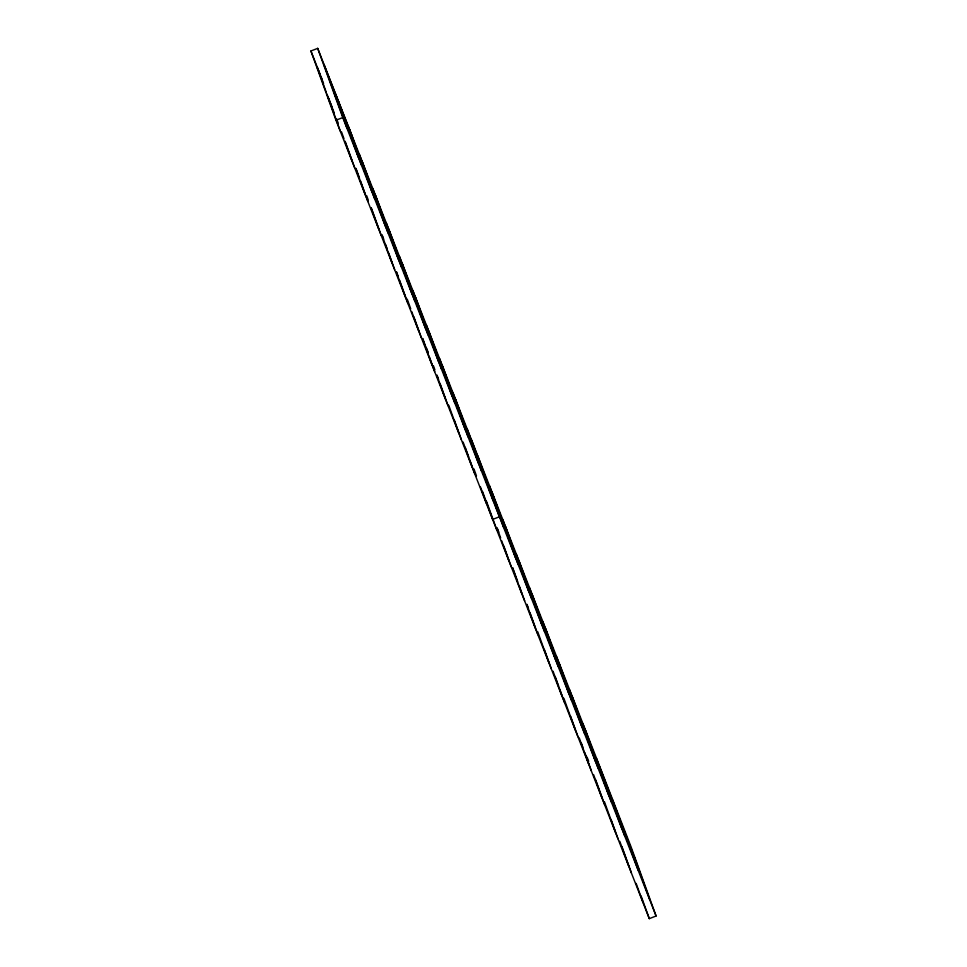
<?xml version="1.0" encoding="UTF-8"?>
<svg xmlns="http://www.w3.org/2000/svg" width="967" height="967" viewBox="0 0 967 967"><rect width="100%" height="100%" fill="white"/><g stroke="black" fill="none" stroke-linecap="round" stroke-linejoin="round"><path stroke-width="1.45" d="M310.915 50.997L317.696 48.35L600.531 768.475L631.028 846.766L656.085 916.003L649.304 918.65L335.972 120.234L310.915 50.997L321.781 78.69M335.972 120.234L342.753 117.575L317.696 48.35M351.553 134.824L323.836 64.221L333.591 91.14L479.813 463.737L467.279 429.118M599.02 765.429L636.479 862.951L490.257 490.354L477.722 455.735M342.753 117.575L656.085 916.003M319.787 73.794L317.067 66.868L326.302 92.373M320.875 76.562L323.582 83.488M326.81 93.799L332.334 107.857M334.364 113.236L327.74 96.362L340.275 130.98M336.564 118.856L338.22 123.075M426.507 348.035L428.163 352.254M497.098 527.909L498.754 532.128M587.042 757.088L588.698 761.307M649.933 900.132L637.398 865.513L491.188 492.916L503.71 527.535M612.365 799.431L638.184 870.191M601.631 772.077L611.374 798.996M612.304 801.57L624.839 836.177M596.24 757.729L608.763 792.348M609.693 794.91L622.228 829.529M585.506 730.375L598.029 764.994M598.96 767.556L611.495 802.175M582.896 723.727L595.418 758.346M596.349 760.908L608.884 795.515M572.162 696.373L584.684 730.992M585.615 733.554L598.15 768.161M569.551 689.725L582.074 724.331M583.004 726.894L595.539 761.513M558.817 662.371L571.34 696.977M572.271 699.54L584.805 734.158M556.206 655.711L568.729 690.329M569.66 692.892L582.194 727.51M545.473 628.357L557.995 662.975M558.926 665.538L571.461 700.156M542.862 621.708L555.384 656.315M556.315 658.89L568.85 693.496M532.116 594.354L544.651 628.973M545.581 631.536L558.116 666.142M529.505 587.694L542.04 622.313M542.971 624.875L555.493 659.494M641.121 896.046L649.304 918.65M636.141 883.391L643.164 902.779M518.771 560.34L531.306 594.959M532.237 597.521L544.759 632.14M516.16 553.692L528.695 588.311M529.626 590.873L542.149 625.492M621.89 846.536L631.403 872.838M619.774 841.266L628.792 866.19M505.427 526.338L517.961 560.957M518.892 563.519L531.415 598.138M502.816 519.69L515.351 554.296M516.281 556.859L528.804 591.478M611.047 819.448L618.058 838.836M604.423 801.716L615.447 832.176M492.082 492.336L504.617 526.942M505.548 529.517L518.07 564.124M489.471 485.676L502.006 520.294M502.937 522.857L515.459 557.476M595.696 779.898L604.713 804.822M593.581 774.627L602.103 798.174M471.57 439.864L499.419 516.789L492.638 519.436L482.521 491.466M581.348 743.127L582.847 747.286M584.854 752.822L591.369 770.82M579.233 737.857L588.758 764.16M493.267 500.918L480.732 466.299L334.522 93.702L347.044 128.321M570.506 716.039L578.024 736.806M455.53 399.178L468.064 433.796M468.983 436.359L481.518 470.977M563.882 698.307L575.413 730.158M452.919 392.529L465.453 427.148M466.372 429.711L478.907 464.329M555.155 676.501L558.66 686.195M559.663 688.963L564.68 702.804M442.185 365.175L454.72 399.794M455.638 402.357L468.173 436.975M553.051 671.231L562.069 696.155M439.574 358.527L452.097 393.134M453.027 395.696L465.562 430.315M544.312 649.413L551.335 668.801M428.84 331.173L441.363 365.78M442.294 368.354L454.828 402.961M537.7 631.681L548.724 662.141M426.229 324.513L438.752 359.132M439.683 361.694L452.218 396.313M526.967 604.327L528.466 608.485M529.964 612.643L537.99 634.787M526.858 604.605L535.38 628.139M415.496 297.159L428.018 331.778M428.949 334.34L441.484 368.959M412.885 290.511L425.407 325.13M426.338 327.692L438.873 362.299M512.619 567.556L517.623 581.397M519.134 585.555L524.646 600.785M512.51 567.822L522.035 594.137M402.151 263.157L414.674 297.776M415.605 300.338L428.139 334.945M399.54 256.509L412.063 291.115M412.994 293.678L425.528 328.297M503.783 546.004L511.301 566.783M388.807 229.155L401.329 263.761M402.26 266.324L414.795 300.942M497.159 528.284L500.664 537.966M501.668 540.734L508.69 560.123M386.196 222.495L398.718 257.113M399.649 259.676L412.184 294.294M486.413 501.111L496.941 530.182M375.45 195.141L387.985 229.759M388.915 232.322L401.45 266.94M372.839 188.492L385.374 223.099M386.304 225.674L398.839 260.28M473.963 468.959L476.465 475.873M480.478 486.957L486.498 503.565M362.105 161.138L374.64 195.757M375.571 198.32L388.093 232.926M359.494 154.478L372.029 189.097M372.96 191.659L385.482 226.278M465.224 447.322L468.729 457.016M469.732 459.784L474.737 473.625M463.108 442.052L472.126 466.976M348.761 127.124L361.295 161.743M362.226 164.305L374.749 198.924M348.942 128.164L358.684 155.095M359.615 157.657L372.138 192.276M454.381 420.234L461.392 439.622M448.761 405.282L458.781 432.974M338.208 100.81L347.951 127.741M348.882 130.303L361.404 164.922M335.597 94.162L345.34 121.08M346.271 123.643L358.793 158.262M437.024 375.16L438.522 379.306M440.033 383.464L448.047 405.62M433.409 365.731L434.92 369.89M436.915 375.426L445.436 398.96M422.676 338.377L427.692 352.23M429.191 356.376L434.703 371.606M422.567 338.643L432.092 364.958M413.84 316.838L421.358 337.604M407.216 299.105L410.733 308.799M411.737 311.567L418.747 330.944M396.482 271.751L397.993 275.909M399.492 280.055L408.014 303.59M396.385 272.017L405.403 296.942M382.134 234.969L383.645 239.127M385.652 244.663L387.151 248.821M388.649 252.979L394.669 269.588M382.038 235.247L392.058 262.939M371.304 207.893L381.324 235.585M366.686 195.697L368.185 199.855M371.195 208.159L378.713 228.925M355.953 168.343L359.458 178.037M360.461 180.805L367.98 201.571M355.844 168.609L365.369 194.923M345.11 141.267L354.635 167.569M341.496 131.838L343.998 138.764M345.001 141.533L352.024 160.921"/></g></svg>
